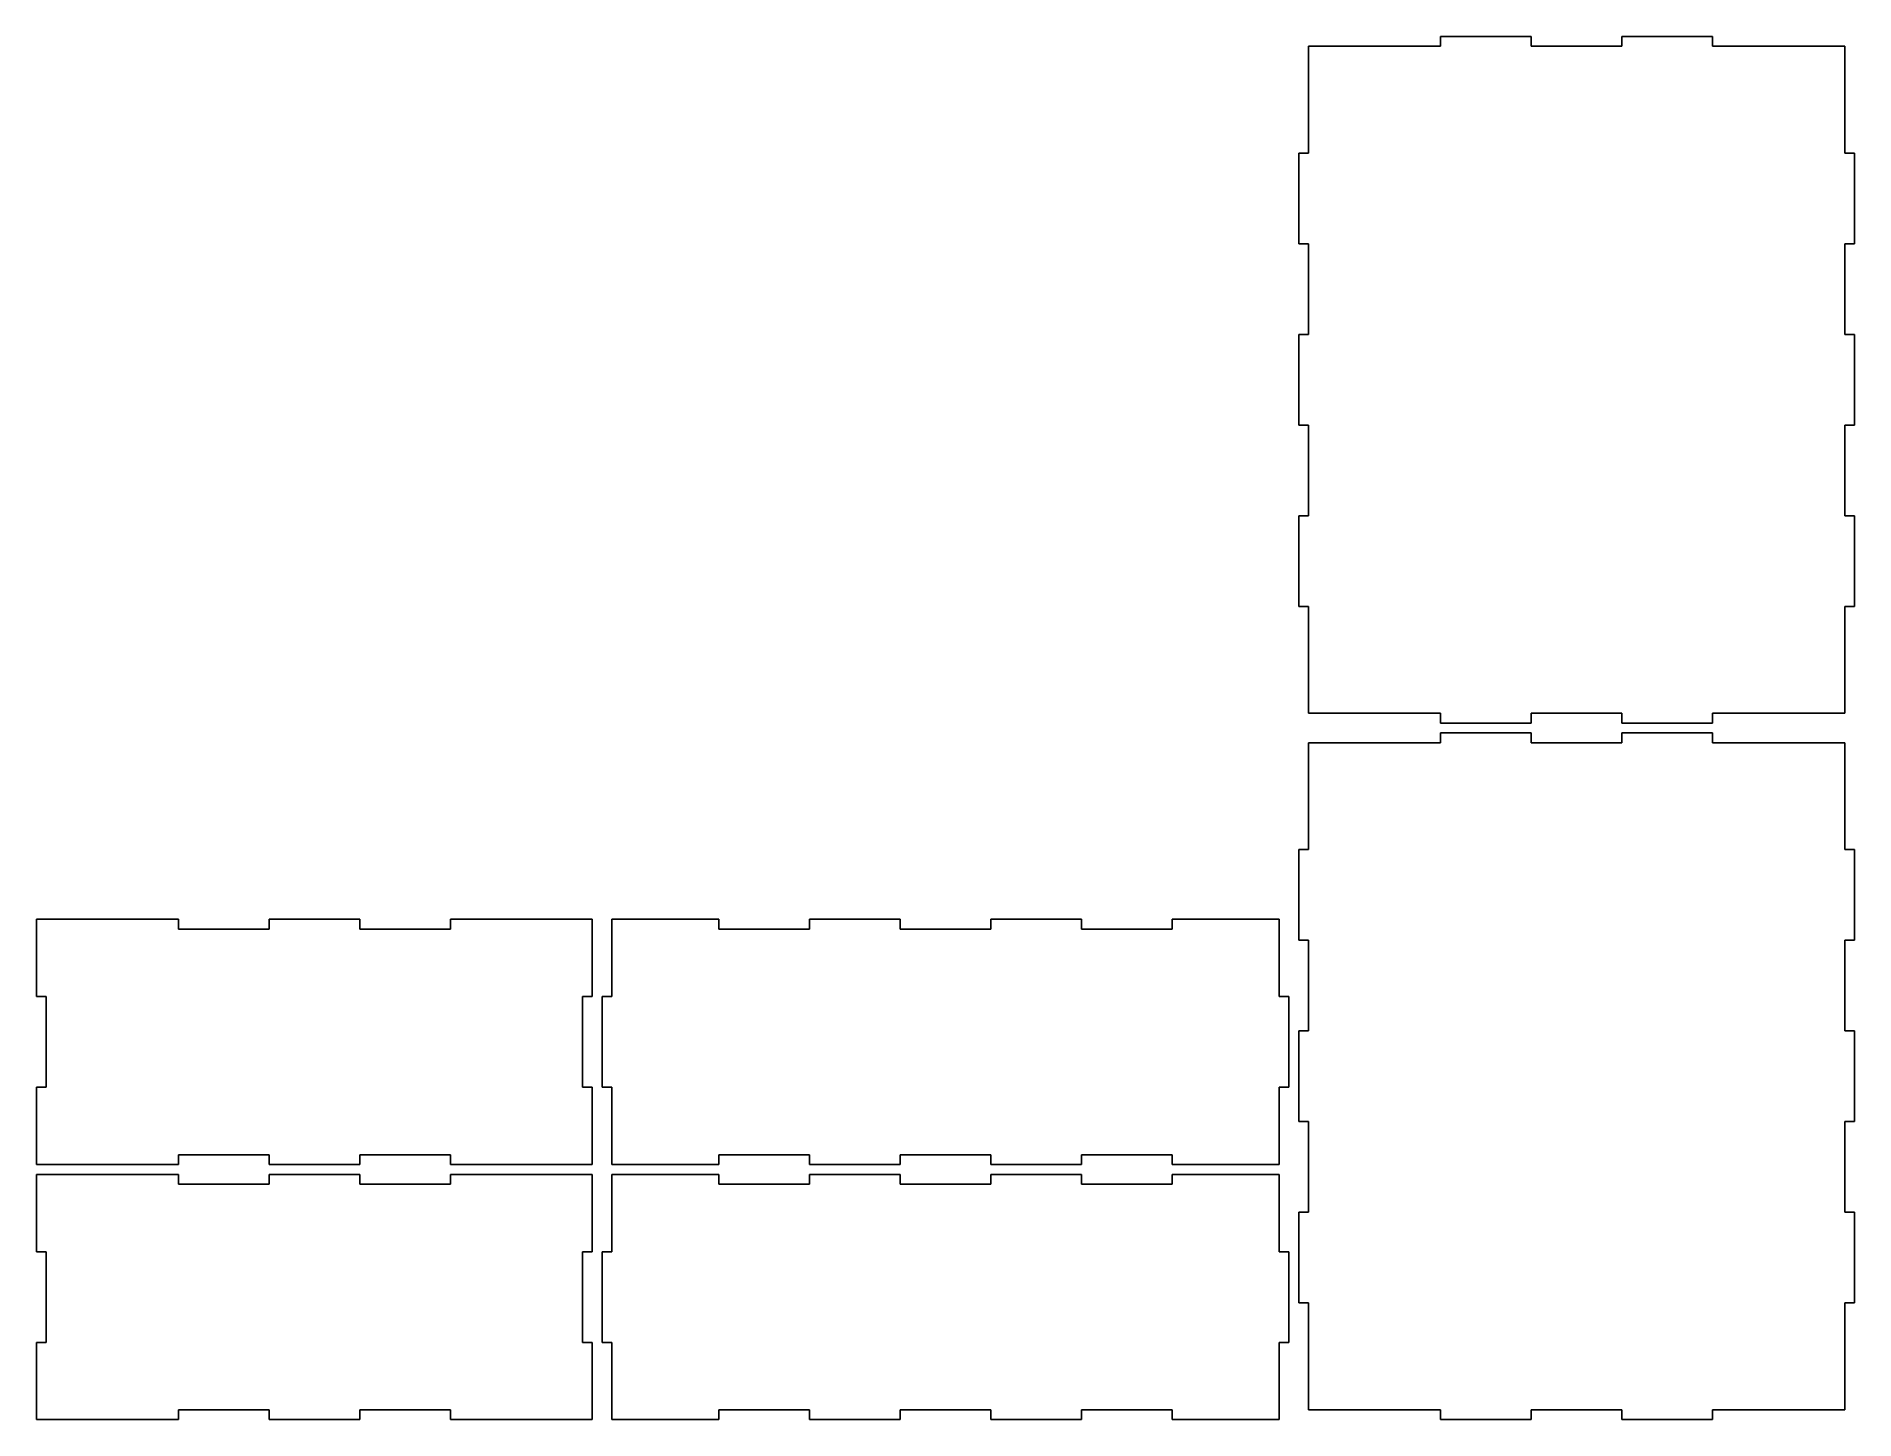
# Model space of a CAD drawing. Header units: millimetres. Extents: x 0 to 556, y 3 to 426.
import ezdxf

# ---------------------------------------------------------------- set-up
doc = ezdxf.new("R2010")
doc.units = ezdxf.units.MM

msp = doc.modelspace()

# ---------------------------------------------------------------- linework, layer by layer
at = {"layer": 'back_outsideCutPath'}
for p, q in [((0, 156), (0, 132.36205)), ((15.68975, 156), (0, 156)), ((43.41385, 156), (15.68975, 156)), ((43.41385, 153), (43.41385, 156)), ((98.86205, 156), (71.13795, 156)), ((71.13795, 156), (71.13795, 153)), ((98.86205, 153), (98.86205, 156)), ((170, 156), (126.58615, 156)), ((126.58615, 156), (126.58615, 153)), ((170, 132.36205), (170, 156)), ((71.13795, 153), (43.41385, 153)), ((126.58615, 153), (98.86205, 153)), ((0, 132.36205), (3, 132.36205)), ((3, 132.36205), (3, 104.63795)), ((167, 104.63795), (167, 132.36205)), ((167, 132.36205), (170, 132.36205)), ((3, 104.63795), (0, 104.63795)), ((0, 104.63795), (0, 81)), ((170, 104.63795), (167, 104.63795)), ((170, 81), (170, 104.63795)), ((43.41385, 81), (43.41385, 84)), ((43.41385, 84), (71.13795, 84)), ((71.13795, 84), (71.13795, 81)), ((98.86205, 81), (98.86205, 84)), ((98.86205, 84), (126.58615, 84)), ((126.58615, 84), (126.58615, 81)), ((0, 81), (43.41385, 81)), ((71.13795, 81), (98.86205, 81)), ((126.58615, 81), (154.31025, 81)), ((154.31025, 81), (170, 81))]:
    msp.add_line(p, q, dxfattribs=at)
at = {"layer": 'bottom_outsideCutPath'}
for p, q in [((389, 423), (389, 390.31025)), ((401.68975, 423), (389, 423)), ((429.41385, 423), (401.68975, 423)), ((457.13795, 426), (429.41385, 426)), ((429.41385, 426), (429.41385, 423)), ((457.13795, 423), (457.13795, 426)), ((484.86205, 423), (457.13795, 423)), ((512.58615, 426), (484.86205, 426)), ((484.86205, 426), (484.86205, 423)), ((512.58615, 423), (512.58615, 426)), ((553, 423), (512.58615, 423)), ((553, 418.03435), (553, 423)), ((553, 390.31025), (553, 418.03435)), ((389, 390.31025), (386, 390.31025)), ((386, 390.31025), (386, 362.58615)), ((556, 390.31025), (553, 390.31025)), ((556, 362.58615), (556, 390.31025)), ((386, 362.58615), (389, 362.58615)), ((389, 362.58615), (389, 334.86205)), ((553, 334.86205), (553, 362.58615)), ((553, 362.58615), (556, 362.58615)), ((389, 334.86205), (386, 334.86205)), ((386, 334.86205), (386, 307.13795)), ((556, 334.86205), (553, 334.86205)), ((556, 307.13795), (556, 334.86205)), ((386, 307.13795), (389, 307.13795)), ((389, 307.13795), (389, 279.41385)), ((553, 279.41385), (553, 307.13795)), ((553, 307.13795), (556, 307.13795)), ((389, 279.41385), (386, 279.41385)), ((386, 279.41385), (386, 251.68975)), ((556, 279.41385), (553, 279.41385)), ((556, 251.68975), (556, 279.41385)), ((386, 251.68975), (389, 251.68975)), ((389, 251.68975), (389, 223.96565)), ((553, 219), (553, 251.68975)), ((553, 251.68975), (556, 251.68975)), ((389, 223.96565), (389, 219)), ((389, 219), (429.41385, 219)), ((429.41385, 219), (429.41385, 216)), ((457.13795, 216), (457.13795, 219)), ((457.13795, 219), (484.86205, 219)), ((484.86205, 219), (484.86205, 216)), ((512.58615, 216), (512.58615, 219)), ((512.58615, 219), (540.31025, 219)), ((540.31025, 219), (553, 219)), ((429.41385, 216), (457.13795, 216)), ((484.86205, 216), (512.58615, 216))]:
    msp.add_line(p, q, dxfattribs=at)
at = {"layer": 'front_outsideCutPath'}
for p, q in [((0, 78), (0, 54.36205)), ((15.68975, 78), (0, 78)), ((43.41385, 78), (15.68975, 78)), ((43.41385, 75), (43.41385, 78)), ((98.86205, 78), (71.13795, 78)), ((71.13795, 78), (71.13795, 75)), ((98.86205, 75), (98.86205, 78)), ((170, 78), (126.58615, 78)), ((126.58615, 78), (126.58615, 75)), ((170, 54.36205), (170, 78)), ((71.13795, 75), (43.41385, 75)), ((126.58615, 75), (98.86205, 75)), ((0, 54.36205), (3, 54.36205)), ((3, 54.36205), (3, 26.63795)), ((167, 26.63795), (167, 54.36205)), ((167, 54.36205), (170, 54.36205)), ((3, 26.63795), (0, 26.63795)), ((0, 26.63795), (0, 3)), ((170, 26.63795), (167, 26.63795)), ((170, 3), (170, 26.63795)), ((43.41385, 3), (43.41385, 6)), ((43.41385, 6), (71.13795, 6)), ((71.13795, 6), (71.13795, 3)), ((98.86205, 3), (98.86205, 6)), ((98.86205, 6), (126.58615, 6)), ((126.58615, 6), (126.58615, 3)), ((0, 3), (43.41385, 3)), ((71.13795, 3), (98.86205, 3)), ((126.58615, 3), (154.31025, 3)), ((154.31025, 3), (170, 3))]:
    msp.add_line(p, q, dxfattribs=at)
at = {"layer": 'left_outsideCutPath'}
for p, q in [((176, 78), (176, 54.36205)), ((180.96565, 78), (176, 78)), ((208.68975, 78), (180.96565, 78)), ((208.68975, 75), (208.68975, 78)), ((264.13795, 78), (236.41385, 78)), ((236.41385, 78), (236.41385, 75)), ((264.13795, 75), (264.13795, 78)), ((319.58615, 78), (291.86205, 78)), ((291.86205, 78), (291.86205, 75)), ((319.58615, 75), (319.58615, 78)), ((380, 78), (347.31025, 78)), ((347.31025, 78), (347.31025, 75)), ((380, 54.36205), (380, 78)), ((236.41385, 75), (208.68975, 75)), ((291.86205, 75), (264.13795, 75)), ((347.31025, 75), (319.58615, 75)), ((176, 54.36205), (173, 54.36205)), ((173, 54.36205), (173, 26.63795)), ((383, 54.36205), (380, 54.36205)), ((383, 26.63795), (383, 54.36205)), ((173, 26.63795), (176, 26.63795)), ((176, 26.63795), (176, 3)), ((380, 3), (380, 26.63795)), ((380, 26.63795), (383, 26.63795)), ((208.68975, 3), (208.68975, 6)), ((208.68975, 6), (236.41385, 6)), ((236.41385, 6), (236.41385, 3)), ((264.13795, 3), (264.13795, 6)), ((264.13795, 6), (291.86205, 6)), ((291.86205, 6), (291.86205, 3)), ((319.58615, 3), (319.58615, 6)), ((319.58615, 6), (347.31025, 6)), ((347.31025, 6), (347.31025, 3)), ((176, 3), (208.68975, 3)), ((236.41385, 3), (264.13795, 3)), ((291.86205, 3), (319.58615, 3)), ((347.31025, 3), (375.03435, 3)), ((375.03435, 3), (380, 3))]:
    msp.add_line(p, q, dxfattribs=at)
at = {"layer": 'right_outsideCutPath'}
for p, q in [((176, 156), (176, 132.36205)), ((180.96565, 156), (176, 156)), ((208.68975, 156), (180.96565, 156)), ((208.68975, 153), (208.68975, 156)), ((264.13795, 156), (236.41385, 156)), ((236.41385, 156), (236.41385, 153)), ((264.13795, 153), (264.13795, 156)), ((319.58615, 156), (291.86205, 156)), ((291.86205, 156), (291.86205, 153)), ((319.58615, 153), (319.58615, 156)), ((380, 156), (347.31025, 156)), ((347.31025, 156), (347.31025, 153)), ((380, 132.36205), (380, 156)), ((236.41385, 153), (208.68975, 153)), ((291.86205, 153), (264.13795, 153)), ((347.31025, 153), (319.58615, 153)), ((176, 132.36205), (173, 132.36205)), ((173, 132.36205), (173, 104.63795)), ((383, 132.36205), (380, 132.36205)), ((383, 104.63795), (383, 132.36205)), ((173, 104.63795), (176, 104.63795)), ((176, 104.63795), (176, 81)), ((380, 81), (380, 104.63795)), ((380, 104.63795), (383, 104.63795)), ((208.68975, 81), (208.68975, 84)), ((208.68975, 84), (236.41385, 84)), ((236.41385, 84), (236.41385, 81)), ((264.13795, 81), (264.13795, 84)), ((264.13795, 84), (291.86205, 84)), ((291.86205, 84), (291.86205, 81)), ((319.58615, 81), (319.58615, 84)), ((319.58615, 84), (347.31025, 84)), ((347.31025, 84), (347.31025, 81)), ((176, 81), (208.68975, 81)), ((236.41385, 81), (264.13795, 81)), ((291.86205, 81), (319.58615, 81)), ((347.31025, 81), (375.03435, 81)), ((375.03435, 81), (380, 81))]:
    msp.add_line(p, q, dxfattribs=at)
at = {"layer": 'top_outsideCutPath'}
for p, q in [((457.13795, 213), (429.41385, 213)), ((429.41385, 213), (429.41385, 210)), ((457.13795, 210), (457.13795, 213)), ((512.58615, 213), (484.86205, 213)), ((484.86205, 213), (484.86205, 210)), ((512.58615, 210), (512.58615, 213)), ((389, 210), (389, 177.31025)), ((401.68975, 210), (389, 210)), ((429.41385, 210), (401.68975, 210)), ((484.86205, 210), (457.13795, 210)), ((553, 210), (512.58615, 210)), ((553, 205.03435), (553, 210)), ((553, 177.31025), (553, 205.03435)), ((389, 177.31025), (386, 177.31025)), ((386, 177.31025), (386, 149.58615)), ((556, 177.31025), (553, 177.31025)), ((556, 149.58615), (556, 177.31025)), ((386, 149.58615), (389, 149.58615)), ((389, 149.58615), (389, 121.86205)), ((553, 121.86205), (553, 149.58615)), ((553, 149.58615), (556, 149.58615)), ((389, 121.86205), (386, 121.86205)), ((386, 121.86205), (386, 94.13795)), ((556, 121.86205), (553, 121.86205)), ((556, 94.13795), (556, 121.86205)), ((386, 94.13795), (389, 94.13795)), ((389, 94.13795), (389, 66.41385)), ((553, 66.41385), (553, 94.13795)), ((553, 94.13795), (556, 94.13795)), ((389, 66.41385), (386, 66.41385)), ((386, 66.41385), (386, 38.68975)), ((556, 66.41385), (553, 66.41385)), ((556, 38.68975), (556, 66.41385)), ((386, 38.68975), (389, 38.68975)), ((389, 38.68975), (389, 10.96565)), ((553, 6), (553, 38.68975)), ((553, 38.68975), (556, 38.68975)), ((389, 10.96565), (389, 6)), ((389, 6), (429.41385, 6)), ((429.41385, 6), (429.41385, 3)), ((457.13795, 3), (457.13795, 6)), ((457.13795, 6), (484.86205, 6)), ((484.86205, 6), (484.86205, 3)), ((512.58615, 3), (512.58615, 6)), ((512.58615, 6), (540.31025, 6)), ((540.31025, 6), (553, 6)), ((429.41385, 3), (457.13795, 3)), ((484.86205, 3), (512.58615, 3))]:
    msp.add_line(p, q, dxfattribs=at)

doc.saveas('drawing.dxf')
